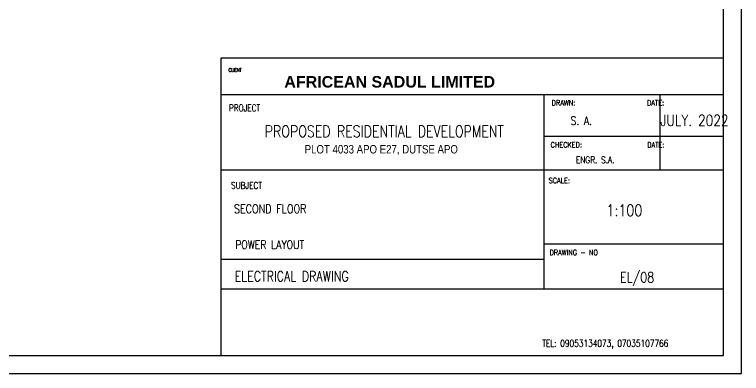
# Model space of a CAD drawing. Header units: inches. Extents: x 23 to 2032867, y 13 to 664695.
# Drawn here: x 406715 to 425744, y 285432 to 294818 of the extents above; entities that cross this region are included whole.
import ezdxf

# ---------------------------------------------------------------- set-up
doc = ezdxf.new("R2010")
doc.units = ezdxf.units.IN
doc.header["$MEASUREMENT"] = 0
for name, color, linetype in [('Annotation - Text', 7, 'Continuous'), ('GFROM', 7, 'Continuous'), ('LIAB', 8, 'Continuous'), ('Plotlyr150', 8, 'Continuous'), ('PLOTYR', 15, 'Continuous')]:
    doc.layers.add(name, color=color, linetype=linetype)
doc.styles.add('GENERATED_STYLE_3', font='arialbd.ttf')
doc.styles.add('SIMPLEX8', font='simplexd.shx', dxfattribs={"width": 0.8})

msp = doc.modelspace()

# ---------------------------------------------------------------- linework, layer by layer
at = {"layer": 'LIAB', "color": 7, "linetype": 'Continuous', "ltscale": 256.031999}
for p, q in [((425274.508, 285901.429), (425274.508, 311907.384)), ((425274.508, 293679.659), (412112.686, 293679.659)), ((412112.686, 293679.659), (412112.686, 285901.429)), ((412112.686, 292726.305), (425274.508, 292726.305)), ((420566.701, 292726.305), (420566.701, 287632.579)), ((423603.882, 292732.483), (423603.882, 290748.23)), ((425274.508, 291632.732), (420566.701, 291632.732)), ((425274.508, 290748.23), (412112.686, 290748.23)), ((420566.701, 288819.504), (425260.026, 288819.504)), ((412112.686, 288423.929), (420566.701, 288423.929)), ((425274.508, 287632.579), (412112.686, 287632.579)), ((387844.393, 285901.429), (425274.508, 285901.429))]:
    msp.add_line(p, q, dxfattribs=at)
at = {"layer": 'PLOTYR', "color": 1, "linetype": 'Continuous', "ltscale": 250}
for p, q in [((425743.93, 285432.007), (425743.93, 312376.806)), ((387251.36, 285432.007), (425743.93, 285432.007))]:
    msp.add_line(p, q, dxfattribs=at)

# ---------------------------------------------------------------- texts
at = {"layer": 'Annotation - Text', "linetype": 'Continuous', "lineweight": 20, "insert": (416506.213, 293209.142), "char_height": 300, "width": 7891.24482, "attachment_point": 2, "line_spacing_factor": 0.992596, "style": 'GENERATED_STYLE_3'}
msp.add_mtext('\\pi59.673;AFRICEAN SADUL LIMITED', dxfattribs=at)
at = {"layer": 'Annotation - Text', "color": 0, "linetype": 'Continuous', "lineweight": 20, "insert": (416250.959, 291405.646), "char_height": 220.29504, "width": 6419.9254, "attachment_point": 2, "line_spacing_factor": 0.992596, "style": 'GENERATED_STYLE_3'}
msp.add_mtext('\\pi43.81889; {\\fTechnicLite|b0|i0|c2|p2;PLOT 4033 APO E27, DUTSE APO }', dxfattribs=at)
at = {"layer": 'GFROM', "color": 7, "linetype": 'Continuous', "ltscale": 204.216, "style": 'SIMPLEX8', "width": 0.8}
for s, height, p in [('PROPOSED RESIDENTIAL DEVELOPMENT', 301.23038, (413264.107, 291611.31, -5724.903)), ('SECOND FLOOR', 229.50886, (412459.964, 289622.488)), ('POWER LAYOUT', 223.13362, (412492.052, 288689.433))]:
    msp.add_text(s, height=height, dxfattribs=at).set_placement(p)
at = {"layer": 'Plotlyr150', "color": 7, "linetype": 'Continuous', "ltscale": 251.249999, "style": 'SIMPLEX8', "width": 0.8}
for s, height, p in [('CLIENT', 87.5604, (412317.159, 293323.995)), ('DRAWN:                      DATE:', 140.09657, (420775.62, 292440.194)), ('PROJECT', 175.1207, (412327.756, 292286.906)), ('CHECKED:                    DATE:', 140.09657, (420747.334, 291341.408)), ('SUBJECT', 175.1207, (412381.618, 290263.071)), ('SCALE:', 140.0966, (420696.337, 290406.515)), ('DRAWING - NO', 140.09657, (420720.762, 288524.899))]:
    msp.add_text(s, height=height, dxfattribs=at).set_placement(p)
at = {"layer": 'Plotlyr150', "color": 7, "linetype": 'Continuous', "ltscale": 306.324012, "style": 'SIMPLEX8', "width": 0.8}
for s, height, p in [('S. A.', 221.3121, (421270.801, 291930.974)), ('JULY. 2022', 290.4721, (423621.648, 291903.503, 15463.047)), ('ENGR. S.A.', 177.0497, (421407.279, 290929.322)), ('1:100', 303.5832, (422210.316, 289544.146)), ('ELECTRICAL DRAWING', 265.57453, (412476.956, 287840.26)), ('EL/08', 265.5745, (422566.635, 287814.28)), ('TEL: 09053134073, 07035107766', 177.04969, (420527.74, 286131.652))]:
    msp.add_text(s, height=height, dxfattribs=at).set_placement(p)

doc.saveas('drawing.dxf')
